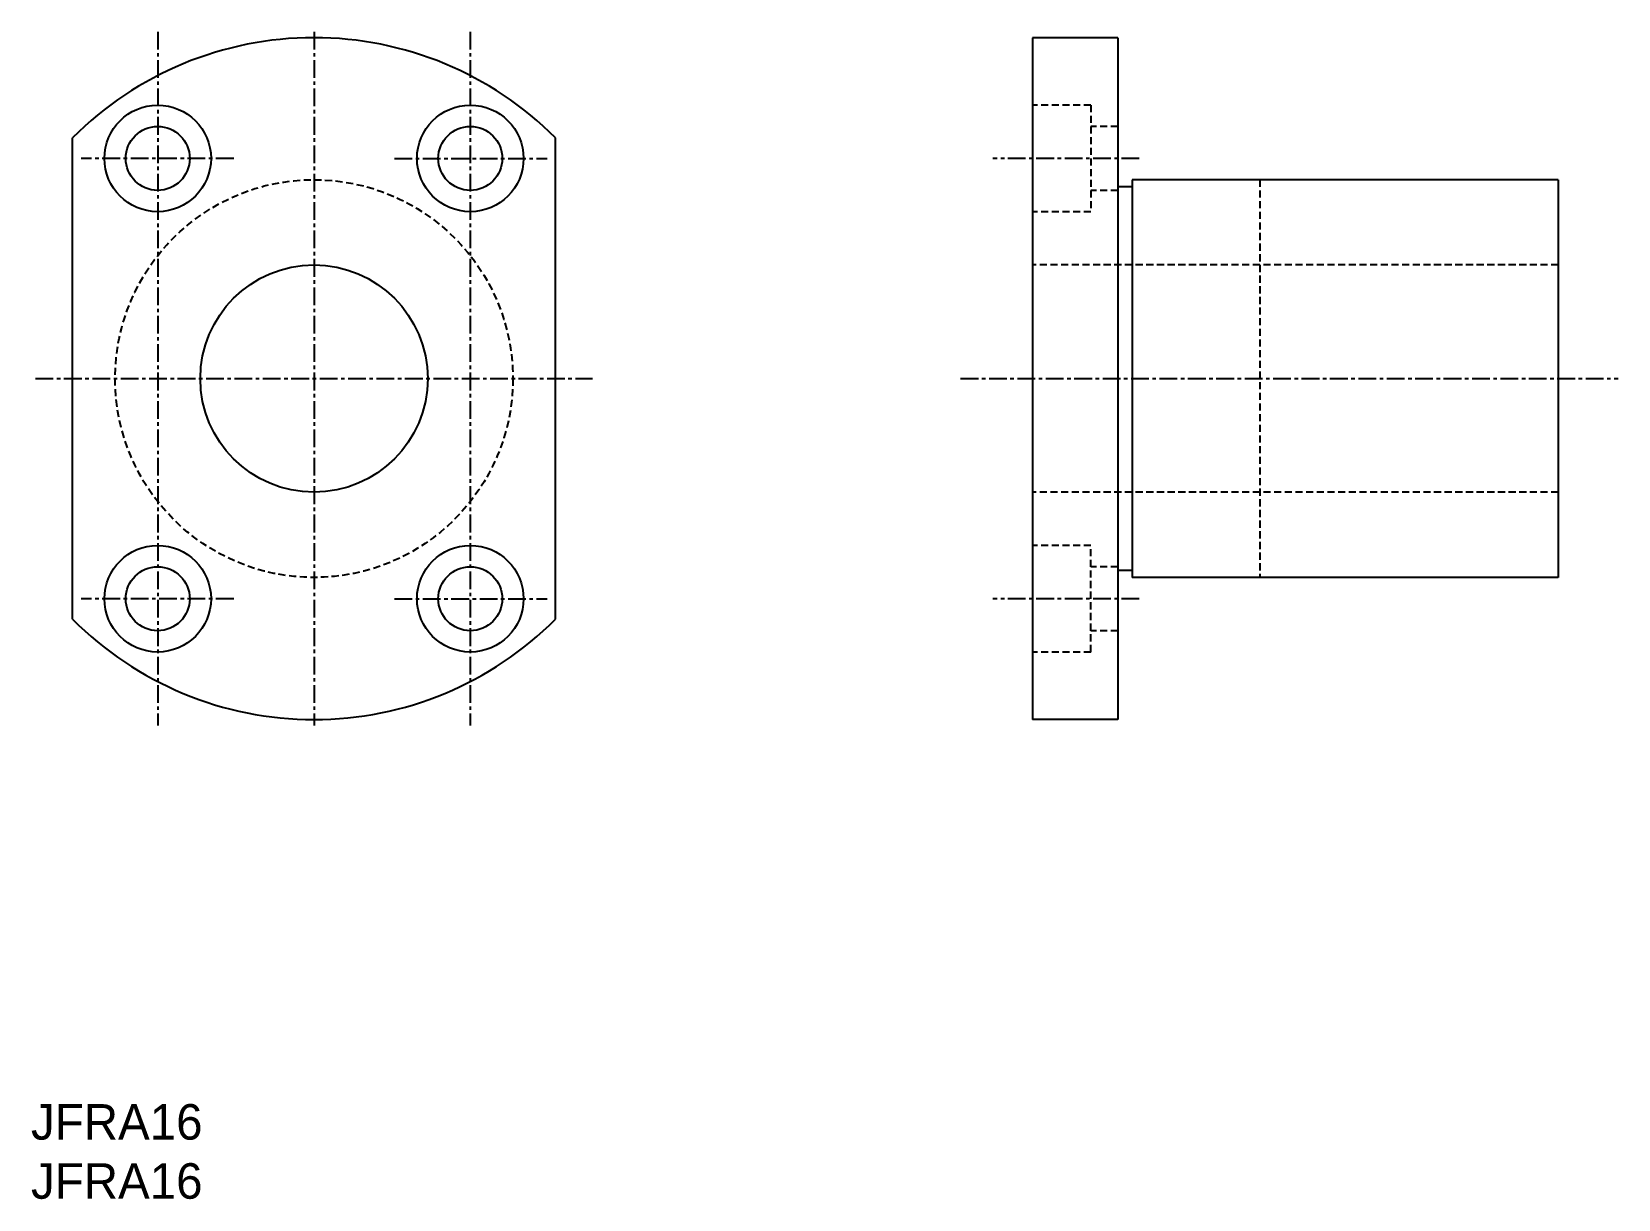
# Model space of a CAD drawing. Extents: x 0 to 112, y -10 to 72.
import ezdxf

# ---------------------------------------------------------------- set-up
doc = ezdxf.new("R2010")
doc.units = 0
doc.linetypes.add('CENTER', pattern=[2, 1.25, -0.25, 0.25, -0.25])
doc.linetypes.add('DASHED', pattern=[0.75, 0.5, -0.25])
doc.layers.get('0').update_dxf_attribs({"linetype": 'CONTINUOUS'})
doc.layers.add('CENTER', color=1, linetype='CENTER')

msp = doc.modelspace()

# ---------------------------------------------------------------- linework, layer by layer
at = {"color": 7, "linetype": 'CONTINUOUS'}
for p, q in [((70.89, 71.28), (70.89, 23.28)), ((76.89, 71.28), (70.89, 71.28)), ((76.89, 71.28), (76.89, 23.28)), ((3.31, 30.34), (3.31, 64.22)), ((37.31, 30.34), (37.31, 64.22)), ((77.89, 60.78), (76.89, 60.78)), ((107.89, 61.28), (77.89, 61.28)), ((77.89, 61.28), (77.89, 33.28)), ((107.89, 61.28), (107.89, 33.28)), ((77.89, 33.78), (76.89, 33.78)), ((107.89, 33.28), (77.89, 33.28)), ((76.89, 23.28), (70.89, 23.28))]:
    msp.add_line(p, q, dxfattribs=at)
at = {"color": 3, "linetype": 'DASHED'}
for p, q in [((74.99, 66.53), (70.89, 66.53)), ((74.99, 66.53), (74.99, 59.03)), ((76.89, 65.03), (74.99, 65.03)), ((76.89, 60.53), (74.99, 60.53)), ((86.89, 61.28), (86.89, 33.28)), ((74.99, 59.03), (70.89, 59.03)), ((107.89, 55.28), (70.89, 55.28)), ((107.89, 39.28), (70.89, 39.28)), ((74.99, 35.53), (70.89, 35.53)), ((74.99, 28.03), (74.99, 35.53)), ((76.89, 34.03), (74.99, 34.03)), ((76.89, 29.53), (74.99, 29.53)), ((74.99, 28.03), (70.89, 28.03))]:
    msp.add_line(p, q, dxfattribs=at)
at = {"color": 7, "linetype": 'CONTINUOUS'}
for centre, radius in [((9.31, 62.78), 3.75), ((31.31, 62.78), 3.75), ((9.31, 62.78), 2.25), ((31.31, 62.78), 2.25), ((20.31, 47.28), 8), ((9.31, 31.78), 3.75), ((31.31, 31.78), 3.75), ((9.31, 31.78), 2.25), ((31.31, 31.78), 2.25)]:
    msp.add_circle(centre, radius, dxfattribs=at)
at = {"color": 3, "linetype": 'DASHED'}
msp.add_circle((20.31, 47.28), 14, dxfattribs=at)
at = {"color": 7, "linetype": 'CONTINUOUS'}
for start, end in [(44.9005, 135.0995), (224.9005, 315.0995)]:
    msp.add_arc((20.31, 47.28), 24, start, end, dxfattribs=at)
at = {"layer": 'CENTER', "color": 1, "linetype": 'CENTER'}
for p, q in [((9.31, 71.7), (9.31, 22.85)), ((20.31, 71.7), (20.31, 22.85)), ((31.31, 71.7), (31.31, 22.85)), ((14.66, 62.78), (3.91, 62.78)), ((25.97, 62.78), (36.71, 62.78)), ((78.4, 62.78), (68.09, 62.78)), ((0.71, 47.28), (39.92, 47.28)), ((65.82, 47.28), (112.11, 47.28)), ((14.66, 31.78), (3.91, 31.78)), ((25.97, 31.78), (36.71, 31.78)), ((78.4, 31.78), (68.09, 31.78))]:
    msp.add_line(p, q, dxfattribs=at)

# ---------------------------------------------------------------- texts
at = {"color": 7, "linetype": 'CONTINUOUS'}
for p in [(0.39, -6.3), (0.39, -10.46)]:
    msp.add_text('JFRA16', height=2.5, dxfattribs=at).set_placement(p)

doc.saveas('drawing.dxf')
